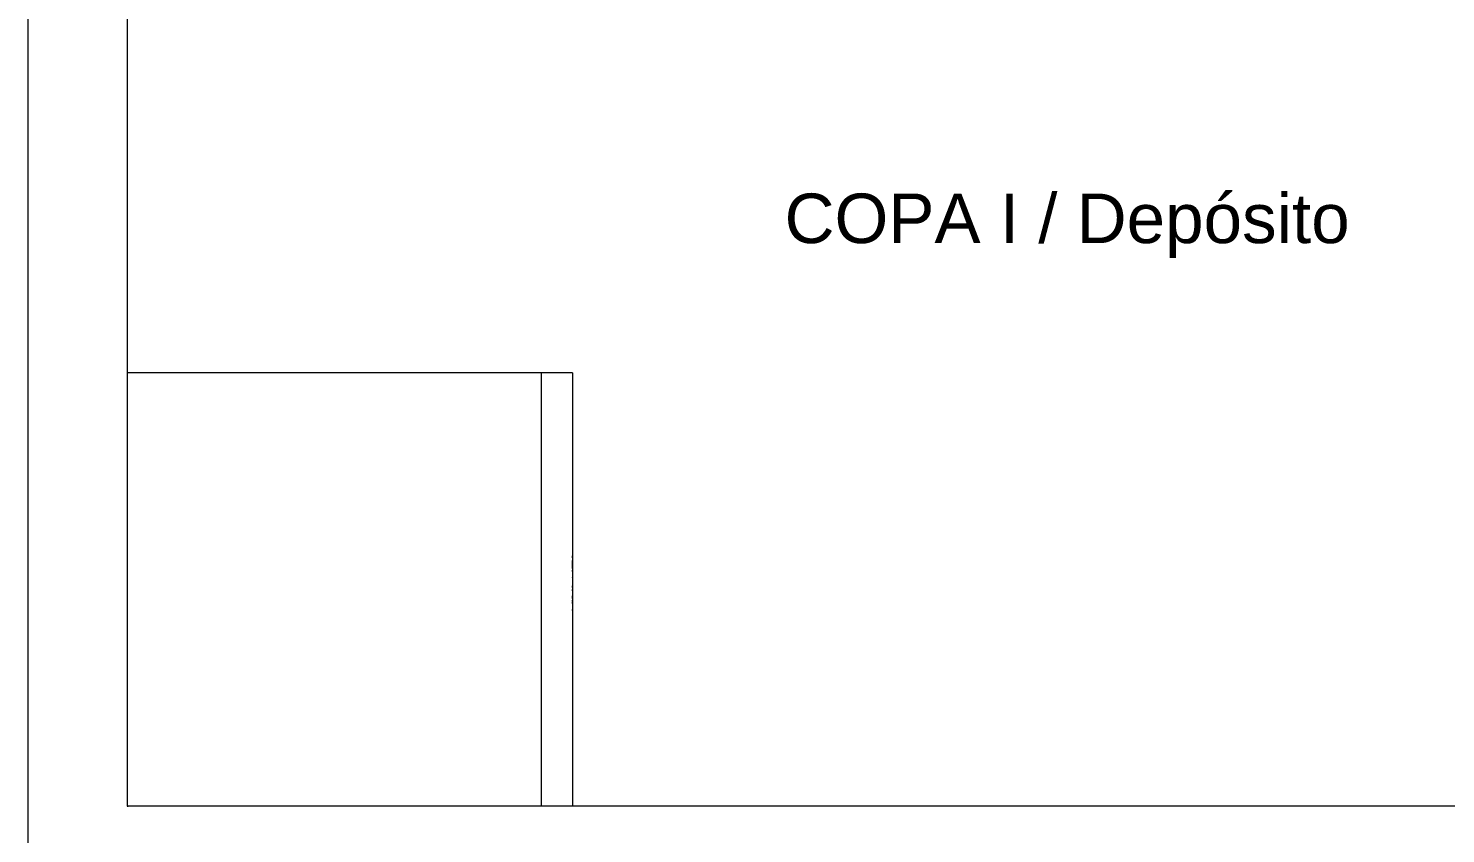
# Model space of a CAD drawing. Header units: millimetres. Extents: x 565.4 to 596.6, y 239.2 to 280.8.
# Drawn here: x 569.725 to 572.014, y 263.616 to 264.917 of the extents above; entities that cross this region are included whole.
import ezdxf

# ---------------------------------------------------------------- set-up
doc = ezdxf.new("R2010")
doc.units = ezdxf.units.MM
doc.header["$LTSCALE"] = 75
doc.linetypes.add('HIDDEN', pattern=[0.375, 0.25, -0.125])
for name, color, linetype, lineweight in [('A Arquitetura LRZ', 252, 'Continuous', 9), ('A Cumbuca LRZ', 254, 'HIDDEN', 9), ('A Mobiliário LRZ', 253, 'Continuous', 9)]:
    doc.layers.add(name, color=color, linetype=linetype, lineweight=lineweight)
doc.styles.add('R80', font='arial.ttf')

msp = doc.modelspace()

# ---------------------------------------------------------------- linework, layer by layer
at = {"layer": 'A Arquitetura LRZ'}
for p, q in [((569.7248, 263.3346), (569.7248, 265.8094)), ((569.8848, 263.6604), (569.8848, 265.6604)), ((572.3648, 263.6604), (569.8848, 263.6604)), ((569.8848, 263.6604), (569.8848, 263.6594))]:
    msp.add_line(p, q, dxfattribs=at)
at = {"layer": 'A Mobiliário LRZ'}
for p, q in [((570.554, 264.3604), (569.8848, 264.3604)), ((570.604, 264.3604), (570.554, 264.3604)), ((570.554, 264.3404), (570.554, 264.3604)), ((570.604, 264.3604), (570.604, 264.3404)), ((570.554, 263.6804), (570.554, 264.3404)), ((570.604, 264.3404), (570.604, 263.6804)), ((570.6041, 264.0653), (570.6041, 264.0647)), ((570.6041, 264.0653), (570.6041, 264.0647)), ((570.6041, 264.0633), (570.6041, 264.0647)), ((570.6041, 264.0633), (570.6041, 264.0647)), ((570.6041, 264.0619), (570.6041, 264.0633)), ((570.6041, 264.062), (570.6041, 264.0633)), ((570.6041, 264.0614), (570.6041, 264.062)), ((570.6041, 264.0619), (570.6041, 264.0614)), ((570.6041, 264.0579), (570.6041, 264.0574)), ((570.6041, 264.0579), (570.6041, 264.0574)), ((570.6041, 264.056), (570.6041, 264.0574)), ((570.6041, 264.0574), (570.6041, 264.0561)), ((570.6041, 264.0548), (570.6041, 264.0561)), ((570.6041, 264.056), (570.6041, 264.0546)), ((570.6041, 264.0543), (570.6041, 264.0548)), ((570.6041, 264.0546), (570.6041, 264.0541)), ((570.6041, 264.0529), (570.6041, 264.0543)), ((570.6041, 264.0541), (570.6041, 264.0538)), ((570.6041, 264.0526), (570.6041, 264.0538)), ((570.6041, 264.0513), (570.6041, 264.0529)), ((570.6041, 264.0508), (570.6041, 264.0526)), ((570.6041, 264.0513), (570.6041, 264.0493)), ((570.6041, 264.0493), (570.6041, 264.0508)), ((570.6041, 264.0486), (570.6041, 264.0493)), ((570.6041, 264.0493), (570.6041, 264.0469)), ((570.6041, 264.0486), (570.6041, 264.0483)), ((570.6041, 264.0483), (570.6041, 264.0478)), ((570.6041, 264.0464), (570.6041, 264.0478)), ((570.6041, 264.0452), (570.6041, 264.0469)), ((570.6041, 264.0464), (570.6041, 264.045)), ((570.6041, 264.0447), (570.6041, 264.0452)), ((570.6041, 264.045), (570.6041, 264.0445)), ((570.6041, 264.0445), (570.6041, 264.0447)), ((570.6041, 264.0415), (570.6041, 264.0416)), ((570.6041, 264.0416), (570.6041, 264.0411)), ((570.6041, 264.0409), (570.6041, 264.0415)), ((570.6041, 264.0411), (570.6041, 264.0395)), ((570.6041, 264.0409), (570.6041, 264.04)), ((570.6041, 264.0405), (570.6041, 264.0409)), ((570.6041, 264.0409), (570.6041, 264.0405)), ((570.6041, 264.0393), (570.6041, 264.0405)), ((570.6041, 264.0405), (570.6041, 264.0394)), ((570.6041, 264.0395), (570.6041, 264.0375)), ((570.6041, 264.0394), (570.6041, 264.0375)), ((570.6041, 264.0393), (570.6041, 264.0384)), ((570.6041, 264.0384), (570.6041, 264.0375)), ((570.6041, 264.0375), (570.6041, 264.0349)), ((570.6041, 264.0349), (570.6041, 264.0318)), ((570.6041, 264.0318), (570.6041, 264.0297)), ((570.6041, 264.0318), (570.6041, 264.0299)), ((570.6041, 264.0318), (570.6041, 264.0299)), ((570.6041, 264.0315), (570.6041, 264.0306)), ((570.6041, 264.0306), (570.6041, 264.0295)), ((570.6041, 264.0299), (570.6041, 264.0292)), ((570.6041, 264.0292), (570.6041, 264.0299)), ((570.6041, 264.0297), (570.6041, 264.029)), ((570.6041, 264.029), (570.6041, 264.0295)), ((570.6041, 264.0263), (570.6041, 264.0258)), ((570.6041, 264.0263), (570.6041, 264.0262)), ((570.6041, 264.0262), (570.6041, 264.0257)), ((570.6041, 264.0258), (570.6041, 264.0244)), ((570.6041, 264.0257), (570.6041, 264.024)), ((570.6041, 264.024), (570.6041, 264.0213)), ((570.6041, 264.0213), (570.6041, 264.0187)), ((570.6041, 264.0187), (570.6041, 264.0165)), ((570.6041, 264.0165), (570.6041, 264.0163)), ((570.6041, 264.0163), (570.6041, 264.0156)), ((570.6041, 264.0148), (570.6041, 264.0162)), ((570.6041, 264.0156), (570.6041, 264.0147)), ((570.6041, 264.0148), (570.6041, 264.0134)), ((570.6041, 264.0147), (570.6041, 264.0134)), ((570.6041, 264.0134), (570.6041, 264.0129)), ((570.6041, 264.0129), (570.6041, 264.0134)), ((570.6041, 264.0098), (570.6041, 264.0104)), ((570.6041, 264.0104), (570.6041, 264.0098)), ((570.6041, 264.0084), (570.6041, 264.0098)), ((570.6041, 264.0098), (570.6041, 264.0084)), ((570.6041, 264.0084), (570.6041, 264.006)), ((570.6041, 264.006), (570.6041, 264.003)), ((570.6041, 264.003), (570.6041, 264)), ((570.6041, 263.9977), (570.6041, 264)), ((570.6041, 263.9977), (570.6041, 263.9962)), ((570.6041, 263.9962), (570.6041, 263.9977)), ((570.6041, 263.9962), (570.6041, 263.9957)), ((570.6041, 263.9957), (570.6041, 263.9962)), ((570.6041, 263.9927), (570.6041, 263.9932)), ((570.6041, 263.9932), (570.6041, 263.9927)), ((570.6041, 263.9927), (570.6041, 263.9931)), ((570.6041, 263.9931), (570.6041, 263.9929)), ((570.6041, 263.9929), (570.6041, 263.9921)), ((570.6041, 263.9913), (570.6041, 263.9927)), ((570.6041, 263.9915), (570.6041, 263.9927)), ((570.6041, 263.9915), (570.6041, 263.9927)), ((570.6041, 263.9921), (570.6041, 263.9909)), ((570.6041, 263.9915), (570.6041, 263.9903)), ((570.6041, 263.9915), (570.6041, 263.9903)), ((570.6041, 263.9913), (570.6041, 263.9887)), ((570.6041, 263.9909), (570.6041, 263.9893)), ((570.6041, 263.9896), (570.6041, 263.9903)), ((570.6041, 263.9903), (570.6041, 263.9895)), ((570.6041, 263.9889), (570.6041, 263.9896)), ((570.6041, 263.9895), (570.6041, 263.9877)), ((570.6041, 263.9893), (570.6041, 263.9873)), ((570.6041, 263.9878), (570.6041, 263.9889)), ((570.6041, 263.9887), (570.6041, 263.9877)), ((570.6041, 263.9873), (570.6041, 263.985)), ((570.6041, 263.985), (570.6041, 263.9814)), ((570.6041, 263.9814), (570.6041, 263.9783)), ((570.6041, 263.9763), (570.6041, 263.9783)), ((570.6041, 263.978), (570.6041, 263.9767)), ((570.6041, 263.9767), (570.6041, 263.9758)), ((570.6041, 263.9763), (570.6041, 263.9756)), ((570.6041, 263.9758), (570.6041, 263.9756)), ((570.554, 263.6604), (570.554, 263.6804)), ((570.604, 263.6804), (570.604, 263.6604))]:
    msp.add_line(p, q, dxfattribs=at)

# ---------------------------------------------------------------- texts
at = {"layer": 'A Cumbuca LRZ', "style": 'R80'}
msp.add_text('COPA I / Depósito', height=0.08, dxfattribs=at).set_placement((570.9465, 264.5699))

doc.saveas('drawing.dxf')
